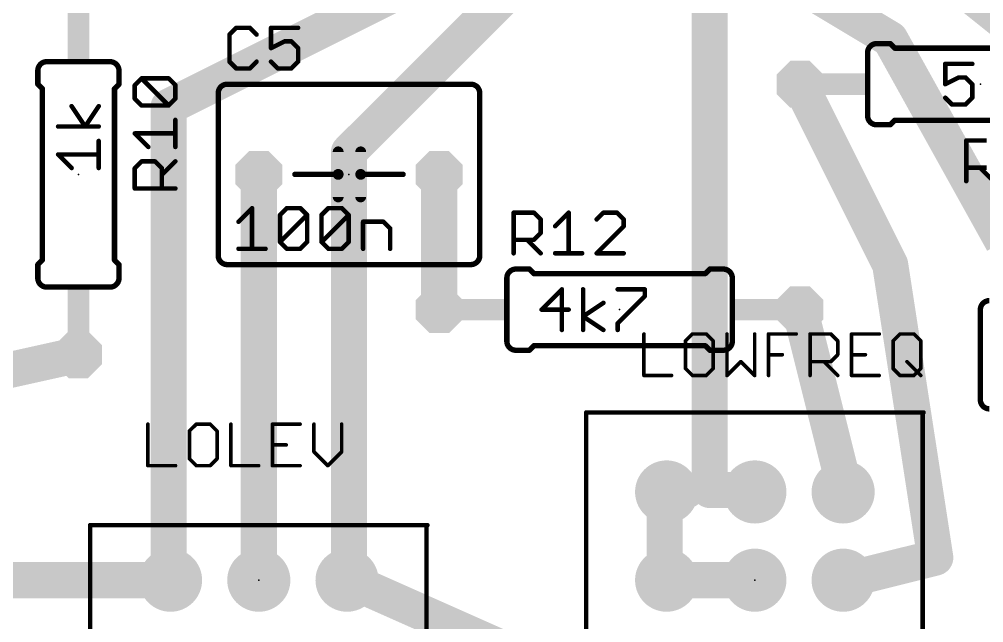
# Model space of a CAD drawing. Extents: x 0 to 4.04, y -0.39 to 3.15.
# Drawn here: x 0.684 to 1.754, y 0.153 to 0.822 of the extents above; entities that cross this region are included whole.
import ezdxf

# ---------------------------------------------------------------- set-up
doc = ezdxf.new("R2010")
doc.units = 0
for name, color, linetype in [('16', 175, 'CONTINUOUS'), ('17', 82, 'CONTINUOUS'), ('21', 253, 'CONTINUOUS'), ('23', 7, 'CONTINUOUS'), ('25', 253, 'CONTINUOUS'), ('27', 253, 'CONTINUOUS'), ('51', 253, 'CONTINUOUS')]:
    doc.layers.add(name, color=color, linetype=linetype)

# ---------------------------------------------------------------- blocks, each defined once
blk = doc.blocks.new('OCTAGONP')
at = {"const_width": 0.5}
blk.add_lwpolyline([(-0.25, -0.103553), (-0.25, 0.103553), (-0.103553, 0.25), (0.103553, 0.25), (0.25, 0.103553), (0.25, -0.103553), (0.103553, -0.25), (-0.103553, -0.25), (-0.25, -0.103553), (-0.25, 0.103553)], dxfattribs=at)
blk = doc.blocks.new('ROUNDP')
at = {"const_width": 0.5}
blk.add_lwpolyline([(0, -0.25, 1), (0, 0.25, 1), (0, -0.25)], format="xyb", dxfattribs=at)
blk = doc.blocks.new('RECT')
blk.add_solid([(-0.5, -0.5), (0.5, -0.5), (-0.5, 0.5), (0.5, 0.5)])

msp = doc.modelspace()

# ---------------------------------------------------------------- linework, layer by layer
at = {"layer": '16'}
for points, const_width in [([(1.45, 0.3), (1.45, 1)], 0.04), ([(1.8, 0.8), (1.675, 0.9)], 0.04), ([(0.85, 0.725), (1.15, 0.875)], 0.04), ([(1.65, 0.8), (1.525, 0.875)], 0.04), ([(1.05, 0.675), (1.225, 0.85)], 0.04), ([(1.775, 0.575), (1.65, 0.8)], 0.04), ([(1.65, 0.55), (1.55, 0.75)], 0.04), ([(0.85, 0.2), (0.85, 0.725)], 0.04), ([(1.05, 0.2), (1.05, 0.675)], 0.04), ([(0.95, 0.2), (0.95, 0.65)], 0.04), ([(1.15, 0.5), (1.15, 0.65)], 0.04), ([(1.7, 0.225), (1.65, 0.55)], 0.04), ([(1.6, 0.3), (1.55, 0.5)], 0.04), ([(0.3, 0.35), (0.75, 0.45)], 0.04), ([(1.4, 0.275), (1.40215, 0.29785)], 0.04), ([(1.425, 0.3), (1.40215, 0.29785)], 0.04), ([(1.425, 0.3), (1.45, 0.3)], 0.026), ([(1.45, 0.3), (1.5, 0.3)], 0.04), ([(1.5, 0.3), (1.5, 0.29785)], 0.04), ([(1.6, 0.3), (1.59785, 0.29785)], 0.026), ([(1.4, 0.275), (1.4, 0.2)], 0.04), ([(1.6, 0.2), (1.7, 0.225)], 0.04), ([(0.39785, 0.2), (0.85, 0.2)], 0.04), ([(0.85, 0.2), (0.85215, 0.2)], 0.04), ([(1.275, 0.1), (1.05, 0.2)], 0.04), ([(1.40215, 0.2), (1.5, 0.2)], 0.04), ([(1.05, 0.2), (1.04785, 0.2)], 0.026), ([(1.4, 0.2), (1.40215, 0.2)], 0.026), ([(1.6, 0.2), (1.59785, 0.2)], 0.026)]:
    msp.add_lwpolyline(points, dxfattribs=dict(at, const_width=const_width))
for points, const_width in [([(1.658742, 0.804856, 1), (1.641258, 0.795144)], 0.02), ([(1.644855, 0.791425, 1), (1.655145, 0.808575)], 0.02), ([(1.558944, 0.754472, 1), (1.541056, 0.745528)], 0.02), ([(0.86, 0.725, 1), (0.84, 0.725)], 0.02), ([(0.845528, 0.733944, 1), (0.854472, 0.716056)], 0.02), ([(1.06, 0.675, 1), (1.04, 0.675)], 0.02), ([(1.042929, 0.682071, 1), (1.057071, 0.667929)], 0.02), ([(0.96, 0.65, 1), (0.94, 0.65)], 0.02), ([(1.16, 0.65, 1), (1.14, 0.65)], 0.02), ([(1.659884, 0.551521, 1), (1.640116, 0.548479)], 0.02), ([(1.641056, 0.545528, 1), (1.658944, 0.554472)], 0.02), ([(1.559701, 0.502425, 1), (1.540299, 0.497575)], 0.02), ([(1.14, 0.5, 1), (1.16, 0.5)], 0.02), ([(0.752169, 0.440238, 1), (0.747831, 0.459762)], 0.02), ([(1.401213, 0.307806, 1), (1.403086, 0.287894)], 0.02), ([(1.412106, 0.296914, 1), (1.392194, 0.298787)], 0.02), ([(1.425, 0.3065, 1), (1.425, 0.2935)], 0.013), ([(1.425937, 0.290044, 1), (1.424063, 0.309956)], 0.02), ([(1.45, 0.31, 1), (1.45, 0.29)], 0.02), ([(1.45, 0.2935, 1), (1.45, 0.3065)], 0.013), ([(1.51, 0.3, 1), (1.49, 0.3)], 0.02), ([(1.5, 0.29, 1), (1.5, 0.31)], 0.02), ([(1.590299, 0.297575, 1), (1.609701, 0.302425)], 0.02), ([(1.604596, 0.295404, 1), (1.595404, 0.304596)], 0.013), ([(1.44, 0.3, 1), (1.46, 0.3)], 0.02), ([(1.49, 0.29785, 1), (1.51, 0.29785)], 0.02), ([(1.593254, 0.302447, 1), (1.602447, 0.293254)], 0.013), ([(1.41, 0.275, 1), (1.39, 0.275)], 0.02), ([(1.390044, 0.275937, 1), (1.409956, 0.274063)], 0.02), ([(1.690116, 0.223479, 1), (1.709884, 0.226521)], 0.02), ([(1.702425, 0.215299, 1), (1.697575, 0.234701)], 0.02), ([(0.85, 0.21, 1), (0.85, 0.19)], 0.02), ([(0.85, 0.19, 1), (0.85, 0.21)], 0.02), ([(0.85215, 0.19, 1), (0.85215, 0.21)], 0.02), ([(1.054061, 0.209138, 1), (1.045939, 0.190862)], 0.02), ([(1.40215, 0.21, 1), (1.40215, 0.19)], 0.02), ([(1.5, 0.19, 1), (1.5, 0.21)], 0.02), ([(1.597575, 0.209701, 1), (1.602425, 0.190299)], 0.02), ([(0.84, 0.2, 1), (0.86, 0.2)], 0.02), ([(0.94, 0.2, 1), (0.96, 0.2)], 0.02), ([(1.04, 0.2, 1), (1.06, 0.2)], 0.02), ([(1.04785, 0.2065, 1), (1.04785, 0.1935)], 0.013), ([(1.05, 0.1935, 1), (1.05, 0.2065)], 0.013), ([(1.39, 0.2, 1), (1.41, 0.2)], 0.02), ([(1.4, 0.2065, 1), (1.4, 0.1935)], 0.013), ([(1.40215, 0.1935, 1), (1.40215, 0.2065)], 0.013), ([(1.59785, 0.2065, 1), (1.59785, 0.1935)], 0.013), ([(1.6, 0.1935, 1), (1.6, 0.2065)], 0.013)]:
    msp.add_lwpolyline(points, format="xyb", dxfattribs=dict(at, const_width=const_width))
at = {"layer": '21'}
for points, const_width in [([(1.635, 0.795, 0.414214), (1.625, 0.785)], 0.006), ([(1.635, 0.7965, 1), (1.635, 0.7935)], 0.003), ([(1.635, 0.7935, 1), (1.635, 0.7965)], 0.003), ([(1.651061, 0.796061, 1), (1.648939, 0.793939)], 0.003), ([(1.65, 0.7935, 1), (1.65, 0.7965)], 0.003), ([(1.655, 0.7915, 1), (1.655, 0.7885)], 0.003), ([(1.653939, 0.788939, 1), (1.656061, 0.791061)], 0.003), ([(1.6265, 0.785, 1), (1.6235, 0.785)], 0.003), ([(1.6235, 0.785, 1), (1.6265, 0.785)], 0.003), ([(0.715, 0.775, 0.414214), (0.705, 0.765)], 0.006), ([(0.715, 0.7765, 1), (0.715, 0.7735)], 0.003), ([(0.715, 0.7735, 1), (0.715, 0.7765)], 0.003), ([(0.795, 0.765, 0.414214), (0.785, 0.775)], 0.006), ([(0.785, 0.7765, 1), (0.785, 0.7735)], 0.003), ([(0.785, 0.7735, 1), (0.785, 0.7765)], 0.003), ([(0.7065, 0.765, 1), (0.7035, 0.765)], 0.003), ([(0.7035, 0.765, 1), (0.7065, 0.765)], 0.003), ([(0.7965, 0.765, 1), (0.7935, 0.765)], 0.003), ([(0.7935, 0.765, 1), (0.7965, 0.765)], 0.003), ([(0.706061, 0.751061, 1), (0.703939, 0.748939)], 0.003), ([(0.7035, 0.75, 1), (0.7065, 0.75)], 0.003), ([(0.7935, 0.75, 1), (0.7965, 0.75)], 0.003), ([(0.796061, 0.748939, 1), (0.793939, 0.751061)], 0.003), ([(0.915, 0.75, 0.414214), (0.905, 0.74)], 0.006), ([(0.915, 0.7515, 1), (0.915, 0.7485)], 0.003), ([(0.915, 0.7485, 1), (0.915, 0.7515)], 0.003), ([(1.195, 0.74, 0.414214), (1.185, 0.75)], 0.006), ([(1.185, 0.7515, 1), (1.185, 0.7485)], 0.003), ([(1.185, 0.7485, 1), (1.185, 0.7515)], 0.003), ([(0.7115, 0.745, 1), (0.7085, 0.745)], 0.003), ([(0.708939, 0.743939, 1), (0.711061, 0.746061)], 0.003), ([(0.7915, 0.745, 1), (0.7885, 0.745)], 0.003), ([(0.788939, 0.746061, 1), (0.791061, 0.743939)], 0.003), ([(0.9065, 0.74, 1), (0.9035, 0.74)], 0.003), ([(0.9035, 0.74, 1), (0.9065, 0.74)], 0.003), ([(1.1965, 0.74, 1), (1.1935, 0.74)], 0.003), ([(1.1935, 0.74, 1), (1.1965, 0.74)], 0.003), ([(1.625, 0.715, 0.414214), (1.635, 0.705)], 0.006), ([(1.6265, 0.715, 1), (1.6235, 0.715)], 0.003), ([(1.6235, 0.715, 1), (1.6265, 0.715)], 0.003), ([(1.635, 0.7065, 1), (1.635, 0.7035)], 0.003), ([(1.635, 0.7035, 1), (1.635, 0.7065)], 0.003), ([(1.648939, 0.706061, 1), (1.651061, 0.703939)], 0.003), ([(1.65, 0.7035, 1), (1.65, 0.7065)], 0.003), ([(1.655, 0.7115, 1), (1.655, 0.7085)], 0.003), ([(1.656061, 0.708939, 1), (1.653939, 0.711061)], 0.003), ([(1.041, 0.675, 1), (1.035, 0.675)], 0.006), ([(1.066, 0.675, 1), (1.06, 0.675)], 0.006), ([(0.99, 0.6515, 1), (0.99, 0.6485)], 0.003), ([(1.041, 0.65, 1), (1.035, 0.65)], 0.006), ([(1.035, 0.65, 1), (1.041, 0.65)], 0.006), ([(1.038, 0.6485, 1), (1.038, 0.6515)], 0.003), ([(1.066, 0.65, 1), (1.06, 0.65)], 0.006), ([(1.06, 0.65, 1), (1.066, 0.65)], 0.006), ([(1.063, 0.6515, 1), (1.063, 0.6485)], 0.003), ([(1.11, 0.6485, 1), (1.11, 0.6515)], 0.003), ([(1.035, 0.625, 1), (1.041, 0.625)], 0.006), ([(1.06, 0.625, 1), (1.066, 0.625)], 0.006), ([(0.7085, 0.555, 1), (0.7115, 0.555)], 0.003), ([(0.711061, 0.553939, 1), (0.708939, 0.556061)], 0.003), ([(0.791061, 0.556061, 1), (0.788939, 0.553939)], 0.003), ([(0.7885, 0.555, 1), (0.7915, 0.555)], 0.003), ([(0.905, 0.56, 0.414214), (0.915, 0.55)], 0.006), ([(0.9065, 0.56, 1), (0.9035, 0.56)], 0.003), ([(0.9035, 0.56, 1), (0.9065, 0.56)], 0.003), ([(1.185, 0.55, 0.414214), (1.195, 0.56)], 0.006), ([(1.1965, 0.56, 1), (1.1935, 0.56)], 0.003), ([(1.1935, 0.56, 1), (1.1965, 0.56)], 0.003), ([(0.7065, 0.55, 1), (0.7035, 0.55)], 0.003), ([(0.703939, 0.551061, 1), (0.706061, 0.548939)], 0.003), ([(0.7965, 0.55, 1), (0.7935, 0.55)], 0.003), ([(0.793939, 0.548939, 1), (0.796061, 0.551061)], 0.003), ([(0.915, 0.5515, 1), (0.915, 0.5485)], 0.003), ([(0.915, 0.5485, 1), (0.915, 0.5515)], 0.003), ([(1.185, 0.5515, 1), (1.185, 0.5485)], 0.003), ([(1.185, 0.5485, 1), (1.185, 0.5515)], 0.003), ([(1.235, 0.545, 0.414214), (1.225, 0.535)], 0.006), ([(1.235, 0.5465, 1), (1.235, 0.5435)], 0.003), ([(1.235, 0.5435, 1), (1.235, 0.5465)], 0.003), ([(1.251061, 0.546061, 1), (1.248939, 0.543939)], 0.003), ([(1.25, 0.5435, 1), (1.25, 0.5465)], 0.003), ([(1.45, 0.5465, 1), (1.45, 0.5435)], 0.003), ([(1.451061, 0.543939, 1), (1.448939, 0.546061)], 0.003), ([(1.475, 0.535, 0.414214), (1.465, 0.545)], 0.006), ([(1.465, 0.5465, 1), (1.465, 0.5435)], 0.003), ([(1.465, 0.5435, 1), (1.465, 0.5465)], 0.003), ([(0.705, 0.535, 0.414214), (0.715, 0.525)], 0.006), ([(0.7065, 0.535, 1), (0.7035, 0.535)], 0.003), ([(0.7035, 0.535, 1), (0.7065, 0.535)], 0.003), ([(0.785, 0.525, 0.414214), (0.795, 0.535)], 0.006), ([(0.7965, 0.535, 1), (0.7935, 0.535)], 0.003), ([(0.7935, 0.535, 1), (0.7965, 0.535)], 0.003), ([(1.2265, 0.535, 1), (1.2235, 0.535)], 0.003), ([(1.2235, 0.535, 1), (1.2265, 0.535)], 0.003), ([(1.255, 0.5415, 1), (1.255, 0.5385)], 0.003), ([(1.253939, 0.538939, 1), (1.256061, 0.541061)], 0.003), ([(1.443939, 0.541061, 1), (1.446061, 0.538939)], 0.003), ([(1.445, 0.5385, 1), (1.445, 0.5415)], 0.003), ([(1.4765, 0.535, 1), (1.4735, 0.535)], 0.003), ([(1.4735, 0.535, 1), (1.4765, 0.535)], 0.003), ([(0.715, 0.5265, 1), (0.715, 0.5235)], 0.003), ([(0.715, 0.5235, 1), (0.715, 0.5265)], 0.003), ([(0.785, 0.5265, 1), (0.785, 0.5235)], 0.003), ([(0.785, 0.5235, 1), (0.785, 0.5265)], 0.003), ([(1.76, 0.51, 0.414214), (1.75, 0.5)], 0.006), ([(1.7515, 0.5, 1), (1.7485, 0.5)], 0.003), ([(1.7485, 0.5, 1), (1.7515, 0.5)], 0.003), ([(1.225, 0.465, 0.414214), (1.235, 0.455)], 0.006), ([(1.2265, 0.465, 1), (1.2235, 0.465)], 0.003), ([(1.2235, 0.465, 1), (1.2265, 0.465)], 0.003), ([(1.255, 0.4615, 1), (1.255, 0.4585)], 0.003), ([(1.256061, 0.458939, 1), (1.253939, 0.461061)], 0.003), ([(1.446061, 0.461061, 1), (1.443939, 0.458939)], 0.003), ([(1.445, 0.4585, 1), (1.445, 0.4615)], 0.003), ([(1.465, 0.455, 0.414214), (1.475, 0.465)], 0.006), ([(1.4765, 0.465, 1), (1.4735, 0.465)], 0.003), ([(1.4735, 0.465, 1), (1.4765, 0.465)], 0.003), ([(1.235, 0.4565, 1), (1.235, 0.4535)], 0.003), ([(1.235, 0.4535, 1), (1.235, 0.4565)], 0.003), ([(1.248939, 0.456061, 1), (1.251061, 0.453939)], 0.003), ([(1.25, 0.4535, 1), (1.25, 0.4565)], 0.003), ([(1.45, 0.4565, 1), (1.45, 0.4535)], 0.003), ([(1.448939, 0.453939, 1), (1.451061, 0.456061)], 0.003), ([(1.465, 0.4565, 1), (1.465, 0.4535)], 0.003), ([(1.465, 0.4535, 1), (1.465, 0.4565)], 0.003), ([(1.75, 0.4, 0.414214), (1.76, 0.39)], 0.006), ([(1.7515, 0.4, 1), (1.7485, 0.4)], 0.003), ([(1.7485, 0.4, 1), (1.7515, 0.4)], 0.003), ([(1.313, 0.38725, 1), (1.313, 0.38475)], 0.0025), ([(1.31425, 0.385, 1), (1.31175, 0.385)], 0.0025), ([(1.68725, 0.385, 1), (1.68475, 0.385)], 0.0025), ([(1.687, 0.38475, 1), (1.687, 0.38725)], 0.0025), ([(0.763, 0.26225, 1), (0.763, 0.25975)], 0.0025), ([(0.76425, 0.261, 1), (0.76175, 0.261)], 0.0025), ([(1.13725, 0.26, 1), (1.13475, 0.26)], 0.0025), ([(1.137, 0.25975, 1), (1.137, 0.26225)], 0.0025)]:
    msp.add_lwpolyline(points, format="xyb", dxfattribs=dict(at, const_width=const_width))
for points, const_width in [([(1.635, 0.795), (1.65, 0.795)], 0.006), ([(1.655, 0.79), (1.65, 0.795)], 0.006), ([(1.655, 0.79), (1.845, 0.79)], 0.006), ([(1.625, 0.785), (1.625, 0.715)], 0.006), ([(0.715, 0.775), (0.785, 0.775)], 0.006), ([(0.705, 0.765), (0.705, 0.75)], 0.006), ([(0.795, 0.765), (0.795, 0.75)], 0.006), ([(0.71, 0.745), (0.705, 0.75)], 0.006), ([(0.79, 0.745), (0.795, 0.75)], 0.006), ([(1.185, 0.75), (0.915, 0.75)], 0.006), ([(0.71, 0.555), (0.71, 0.745)], 0.006), ([(0.79, 0.555), (0.79, 0.745)], 0.006), ([(0.905, 0.74), (0.905, 0.56)], 0.006), ([(1.195, 0.56), (1.195, 0.74)], 0.006), ([(1.635, 0.705), (1.65, 0.705)], 0.006), ([(1.655, 0.71), (1.65, 0.705)], 0.006), ([(1.655, 0.71), (1.845, 0.71)], 0.006), ([(1.038, 0.675), (1.038, 0.65)], 0.012), ([(1.063, 0.675), (1.063, 0.65)], 0.012), ([(1.038, 0.65), (0.99, 0.65)], 0.006), ([(1.038, 0.65), (1.038, 0.625)], 0.012), ([(1.063, 0.65), (1.063, 0.625)], 0.012), ([(1.063, 0.65), (1.11, 0.65)], 0.006), ([(0.71, 0.555), (0.705, 0.55)], 0.006), ([(0.79, 0.555), (0.795, 0.55)], 0.006), ([(0.705, 0.535), (0.705, 0.55)], 0.006), ([(0.795, 0.535), (0.795, 0.55)], 0.006), ([(0.915, 0.55), (1.185, 0.55)], 0.006), ([(1.235, 0.545), (1.25, 0.545)], 0.006), ([(1.255, 0.54), (1.25, 0.545)], 0.006), ([(1.445, 0.54), (1.45, 0.545)], 0.006), ([(1.465, 0.545), (1.45, 0.545)], 0.006), ([(1.225, 0.465), (1.225, 0.535)], 0.006), ([(1.445, 0.54), (1.255, 0.54)], 0.006), ([(1.475, 0.465), (1.475, 0.535)], 0.006), ([(0.715, 0.525), (0.785, 0.525)], 0.006), ([(1.75, 0.5), (1.75, 0.4)], 0.006), ([(1.255, 0.46), (1.25, 0.455)], 0.006), ([(1.445, 0.46), (1.255, 0.46)], 0.006), ([(1.445, 0.46), (1.45, 0.455)], 0.006), ([(1.235, 0.455), (1.25, 0.455)], 0.006), ([(1.465, 0.455), (1.45, 0.455)], 0.006), ([(1.313, 0.386), (1.687, 0.386)], 0.005), ([(1.313, 0.385), (1.313, 0.003)], 0.005), ([(1.686, 0.005), (1.686, 0.385)], 0.005), ([(0.763, 0.261), (1.137, 0.261)], 0.005), ([(0.763, 0.261), (0.763, 0.003)], 0.005), ([(1.136, 0.005), (1.136, 0.26)], 0.005)]:
    msp.add_lwpolyline(points, dxfattribs=dict(at, const_width=const_width))
at = {"layer": '23'}
for p in [(1.75, 0.75), (0.75, 0.65), (1.05, 0.65), (1.35, 0.5), (0.95, 0.2), (1.5, 0.2)]:
    msp.add_point(p, dxfattribs=at)
at = {"layer": '25'}
for points, const_width in [([(0.925006, 0.812538), (0.9175, 0.805032)], 0.005), ([(0.940019, 0.812538), (0.925006, 0.812538)], 0.005), ([(0.947526, 0.805032), (0.940019, 0.812538)], 0.005), ([(0.993565, 0.812538), (0.963539, 0.812538)], 0.005), ([(0.963539, 0.812538), (0.963539, 0.790019)], 0.005), ([(0.9175, 0.805032), (0.9175, 0.775006)], 0.005), ([(0.963539, 0.790019), (0.978552, 0.797526)], 0.005), ([(0.978552, 0.797526), (0.986058, 0.797526)], 0.005), ([(0.986058, 0.797526), (0.993565, 0.790019)], 0.005), ([(0.993565, 0.790019), (0.993565, 0.775006)], 0.005), ([(0.9175, 0.775006), (0.925006, 0.7675)], 0.005), ([(0.925006, 0.7675), (0.940019, 0.7675)], 0.005), ([(0.940019, 0.7675), (0.947526, 0.775006)], 0.005), ([(0.971046, 0.7675), (0.963539, 0.775006)], 0.005), ([(0.986058, 0.7675), (0.971046, 0.7675)], 0.005), ([(0.993565, 0.775006), (0.986058, 0.7675)], 0.005), ([(0.812462, 0.74898), (0.819968, 0.756486)], 0.005), ([(0.812462, 0.733967), (0.812462, 0.74898)], 0.005), ([(0.819968, 0.756486), (0.849994, 0.756486)], 0.005), ([(0.849994, 0.726461), (0.819968, 0.756486)], 0.005), ([(0.849994, 0.756486), (0.8575, 0.74898)], 0.005), ([(0.8575, 0.74898), (0.8575, 0.733967)], 0.005), ([(0.819968, 0.726461), (0.812462, 0.733967)], 0.005), ([(0.849994, 0.726461), (0.819968, 0.726461)], 0.005), ([(0.8575, 0.733967), (0.849994, 0.726461)], 0.005), ([(0.8575, 0.680421), (0.8575, 0.710447)], 0.005), ([(0.827474, 0.680421), (0.812462, 0.695434)], 0.005), ([(0.812462, 0.695434), (0.8575, 0.695434)], 0.005), ([(1.734382, 0.6425), (1.734382, 0.687538)], 0.005), ([(1.734382, 0.687538), (1.756901, 0.687538)], 0.005), ([(0.812462, 0.656901), (0.819968, 0.664408)], 0.005), ([(0.819968, 0.664408), (0.834981, 0.664408)], 0.005), ([(0.834981, 0.664408), (0.842487, 0.656901)], 0.005), ([(0.842487, 0.649395), (0.8575, 0.664408)], 0.005), ([(0.812462, 0.634382), (0.812462, 0.656901)], 0.005), ([(0.842487, 0.656901), (0.842487, 0.634382)], 0.005), ([(1.756901, 0.657513), (1.734382, 0.657513)], 0.005), ([(1.749395, 0.657513), (1.764408, 0.6425)], 0.005), ([(0.8575, 0.634382), (0.812462, 0.634382)], 0.005), ([(1.2325, 0.5625), (1.2325, 0.607538)], 0.005), ([(1.2325, 0.607538), (1.255019, 0.607538)], 0.005), ([(1.255019, 0.607538), (1.262526, 0.600032)], 0.005), ([(1.278539, 0.592526), (1.293552, 0.607538)], 0.005), ([(1.293552, 0.607538), (1.293552, 0.5625)], 0.005), ([(1.332085, 0.607538), (1.324578, 0.600032)], 0.005), ([(1.347098, 0.607538), (1.332085, 0.607538)], 0.005), ([(1.354604, 0.600032), (1.347098, 0.607538)], 0.005), ([(1.262526, 0.600032), (1.262526, 0.585019)], 0.005), ([(1.354604, 0.592526), (1.354604, 0.600032)], 0.005), ([(1.324578, 0.5625), (1.354604, 0.592526)], 0.005), ([(1.255019, 0.577513), (1.2325, 0.577513)], 0.005), ([(1.247513, 0.577513), (1.262526, 0.5625)], 0.005), ([(1.262526, 0.585019), (1.255019, 0.577513)], 0.005), ([(1.278539, 0.5625), (1.308565, 0.5625)], 0.005), ([(1.354604, 0.5625), (1.324578, 0.5625)], 0.005), ([(1.377, 0.473039), (1.377, 0.427)], 0.004), ([(1.430712, 0.473039), (1.423039, 0.465366)], 0.004), ([(1.446059, 0.473039), (1.430712, 0.473039)], 0.004), ([(1.453732, 0.465366), (1.446059, 0.473039)], 0.004), ([(1.469078, 0.473039), (1.469078, 0.427)], 0.004), ([(1.499771, 0.427), (1.499771, 0.473039)], 0.004), ([(1.515118, 0.427), (1.515118, 0.473039)], 0.004), ([(1.515118, 0.473039), (1.545811, 0.473039)], 0.004), ([(1.561157, 0.427), (1.561157, 0.473039)], 0.004), ([(1.561157, 0.473039), (1.584177, 0.473039)], 0.004), ([(1.584177, 0.473039), (1.59185, 0.465366)], 0.004), ([(1.637889, 0.473039), (1.607196, 0.473039)], 0.004), ([(1.607196, 0.473039), (1.607196, 0.427)], 0.004), ([(1.653235, 0.465366), (1.660909, 0.473039)], 0.004), ([(1.660909, 0.473039), (1.676255, 0.473039)], 0.004), ([(1.676255, 0.473039), (1.683928, 0.465366)], 0.004), ([(1.423039, 0.465366), (1.423039, 0.434673)], 0.004), ([(1.453732, 0.434673), (1.453732, 0.465366)], 0.004), ([(1.59185, 0.465366), (1.59185, 0.45002)], 0.004), ([(1.653235, 0.434673), (1.653235, 0.465366)], 0.004), ([(1.683928, 0.465366), (1.683928, 0.434673)], 0.004), ([(1.515118, 0.45002), (1.530464, 0.45002)], 0.004), ([(1.59185, 0.45002), (1.584177, 0.442346)], 0.004), ([(1.607196, 0.45002), (1.622543, 0.45002)], 0.004), ([(1.469078, 0.427), (1.484425, 0.442346)], 0.004), ([(1.484425, 0.442346), (1.499771, 0.427)], 0.004), ([(1.584177, 0.442346), (1.561157, 0.442346)], 0.004), ([(1.576503, 0.442346), (1.59185, 0.427)], 0.004), ([(1.668582, 0.442346), (1.683928, 0.427)], 0.004), ([(1.377, 0.427), (1.407693, 0.427)], 0.004), ([(1.423039, 0.434673), (1.430712, 0.427)], 0.004), ([(1.430712, 0.427), (1.446059, 0.427)], 0.004), ([(1.446059, 0.427), (1.453732, 0.434673)], 0.004), ([(1.607196, 0.427), (1.637889, 0.427)], 0.004), ([(1.660909, 0.427), (1.653235, 0.434673)], 0.004), ([(1.676255, 0.427), (1.660909, 0.427)], 0.004), ([(1.683928, 0.434673), (1.676255, 0.427)], 0.004), ([(0.827, 0.373039), (0.827, 0.327)], 0.004), ([(0.880712, 0.373039), (0.873039, 0.365366)], 0.004), ([(0.896059, 0.373039), (0.880712, 0.373039)], 0.004), ([(0.903732, 0.365366), (0.896059, 0.373039)], 0.004), ([(0.919078, 0.373039), (0.919078, 0.327)], 0.004), ([(0.995811, 0.373039), (0.965118, 0.373039)], 0.004), ([(0.965118, 0.373039), (0.965118, 0.327)], 0.004), ([(1.011157, 0.373039), (1.011157, 0.342346)], 0.004), ([(1.04185, 0.342346), (1.04185, 0.373039)], 0.004), ([(0.873039, 0.365366), (0.873039, 0.334673)], 0.004), ([(0.903732, 0.334673), (0.903732, 0.365366)], 0.004), ([(0.965118, 0.35002), (0.980464, 0.35002)], 0.004), ([(1.011157, 0.342346), (1.026503, 0.327)], 0.004), ([(1.026503, 0.327), (1.04185, 0.342346)], 0.004), ([(0.873039, 0.334673), (0.880712, 0.327)], 0.004), ([(0.896059, 0.327), (0.903732, 0.334673)], 0.004), ([(0.827, 0.327), (0.857693, 0.327)], 0.004), ([(0.880712, 0.327), (0.896059, 0.327)], 0.004), ([(0.919078, 0.327), (0.949771, 0.327)], 0.004), ([(0.965118, 0.327), (0.995811, 0.327)], 0.004)]:
    msp.add_lwpolyline(points, dxfattribs=dict(at, const_width=const_width))
for points, const_width in [([(0.925006, 0.813788, 1), (0.925006, 0.811288)], 0.0025), ([(0.92589, 0.811655, 1), (0.924123, 0.813422)], 0.0025), ([(0.940903, 0.813422, 1), (0.939135, 0.811655)], 0.0025), ([(0.940019, 0.811288, 1), (0.940019, 0.813788)], 0.0025), ([(0.963539, 0.813788, 1), (0.963539, 0.811288)], 0.0025), ([(0.964789, 0.812538, 1), (0.962289, 0.812538)], 0.0025), ([(0.993565, 0.811288, 1), (0.993565, 0.813788)], 0.0025), ([(0.91875, 0.805032, 1), (0.91625, 0.805032)], 0.0025), ([(0.916616, 0.805916, 1), (0.918384, 0.804148)], 0.0025), ([(0.946642, 0.804148, 1), (0.948409, 0.805916)], 0.0025), ([(0.96298, 0.791137, 1), (0.964098, 0.788901)], 0.0025), ([(0.962289, 0.790019, 1), (0.964789, 0.790019)], 0.0025), ([(0.978552, 0.798776, 1), (0.978552, 0.796276)], 0.0025), ([(0.979111, 0.796408, 1), (0.977993, 0.798644)], 0.0025), ([(0.986942, 0.798409, 1), (0.985175, 0.796642)], 0.0025), ([(0.986058, 0.796276, 1), (0.986058, 0.798776)], 0.0025), ([(0.994815, 0.790019, 1), (0.992315, 0.790019)], 0.0025), ([(0.992681, 0.789135, 1), (0.994449, 0.790903)], 0.0025), ([(0.918384, 0.77589, 1), (0.916616, 0.774123)], 0.0025), ([(0.91625, 0.775006, 1), (0.91875, 0.775006)], 0.0025), ([(0.925006, 0.76875, 1), (0.925006, 0.76625)], 0.0025), ([(0.940019, 0.76625, 1), (0.940019, 0.76875)], 0.0025), ([(0.948409, 0.774123, 1), (0.946642, 0.77589)], 0.0025), ([(0.964423, 0.77589, 1), (0.962655, 0.774123)], 0.0025), ([(0.971046, 0.76875, 1), (0.971046, 0.76625)], 0.0025), ([(0.986058, 0.76625, 1), (0.986058, 0.76875)], 0.0025), ([(0.992315, 0.775006, 1), (0.994815, 0.775006)], 0.0025), ([(0.994449, 0.774123, 1), (0.992681, 0.77589)], 0.0025), ([(0.924123, 0.766616, 1), (0.92589, 0.768384)], 0.0025), ([(0.939135, 0.768384, 1), (0.940903, 0.766616)], 0.0025), ([(0.970162, 0.766616, 1), (0.97193, 0.768384)], 0.0025), ([(0.985175, 0.768384, 1), (0.986942, 0.766616)], 0.0025), ([(0.813712, 0.74898, 1), (0.811212, 0.74898)], 0.0025), ([(0.811578, 0.749864, 1), (0.813345, 0.748096)], 0.0025), ([(0.819968, 0.757736, 1), (0.819968, 0.755236)], 0.0025), ([(0.820852, 0.75737, 1), (0.819084, 0.755602)], 0.0025), ([(0.820852, 0.755602, 1), (0.819084, 0.75737)], 0.0025), ([(0.850877, 0.75737, 1), (0.84911, 0.755602)], 0.0025), ([(0.849994, 0.755236, 1), (0.849994, 0.757736)], 0.0025), ([(0.85875, 0.74898, 1), (0.85625, 0.74898)], 0.0025), ([(0.856616, 0.748096, 1), (0.858384, 0.749864)], 0.0025), ([(0.813345, 0.734851, 1), (0.811578, 0.733083)], 0.0025), ([(0.811212, 0.733967, 1), (0.813712, 0.733967)], 0.0025), ([(0.819968, 0.727711, 1), (0.819968, 0.725211)], 0.0025), ([(0.819084, 0.725577, 1), (0.820852, 0.727344)], 0.0025), ([(0.84911, 0.727344, 1), (0.850877, 0.725577)], 0.0025), ([(0.84911, 0.725577, 1), (0.850877, 0.727344)], 0.0025), ([(0.849994, 0.725211, 1), (0.849994, 0.727711)], 0.0025), ([(0.85625, 0.733967, 1), (0.85875, 0.733967)], 0.0025), ([(0.858384, 0.733083, 1), (0.856616, 0.734851)], 0.0025), ([(0.85875, 0.710447, 1), (0.85625, 0.710447)], 0.0025), ([(0.813345, 0.696318, 1), (0.811578, 0.69455)], 0.0025), ([(0.812462, 0.696684, 1), (0.812462, 0.694184)], 0.0025), ([(0.8575, 0.694184, 1), (0.8575, 0.696684)], 0.0025), ([(1.735632, 0.687538, 1), (1.733132, 0.687538)], 0.0025), ([(1.734382, 0.688788, 1), (1.734382, 0.686288)], 0.0025), ([(0.826591, 0.679537, 1), (0.828358, 0.681305)], 0.0025), ([(0.85625, 0.680421, 1), (0.85875, 0.680421)], 0.0025), ([(0.819968, 0.665658, 1), (0.819968, 0.663158)], 0.0025), ([(0.820852, 0.663524, 1), (0.819084, 0.665291)], 0.0025), ([(0.835865, 0.665291, 1), (0.834097, 0.663524)], 0.0025), ([(0.834981, 0.663158, 1), (0.834981, 0.665658)], 0.0025), ([(0.858384, 0.663524, 1), (0.856616, 0.665291)], 0.0025), ([(0.813712, 0.656901, 1), (0.811212, 0.656901)], 0.0025), ([(0.811578, 0.657785, 1), (0.813345, 0.656017)], 0.0025), ([(0.843737, 0.656901, 1), (0.841237, 0.656901)], 0.0025), ([(0.841603, 0.656017, 1), (0.843371, 0.657785)], 0.0025), ([(1.734382, 0.658763, 1), (1.734382, 0.656263)], 0.0025), ([(1.750279, 0.658397, 1), (1.748511, 0.656629)], 0.0025), ([(0.841603, 0.650279, 1), (0.843371, 0.648511)], 0.0025), ([(1.733132, 0.6425, 1), (1.735632, 0.6425)], 0.0025), ([(0.812462, 0.635632, 1), (0.812462, 0.633132)], 0.0025), ([(0.811212, 0.634382, 1), (0.813712, 0.634382)], 0.0025), ([(0.841237, 0.634382, 1), (0.843737, 0.634382)], 0.0025), ([(0.8575, 0.633132, 1), (0.8575, 0.635632)], 0.0025), ([(1.23375, 0.607538, 1), (1.23125, 0.607538)], 0.0025), ([(1.2325, 0.608788, 1), (1.2325, 0.606288)], 0.0025), ([(1.255903, 0.608422, 1), (1.254135, 0.606655)], 0.0025), ([(1.255019, 0.606288, 1), (1.255019, 0.608788)], 0.0025), ([(1.294802, 0.607538, 1), (1.292302, 0.607538)], 0.0025), ([(1.294436, 0.606655, 1), (1.292668, 0.608422)], 0.0025), ([(1.332085, 0.608788, 1), (1.332085, 0.606288)], 0.0025), ([(1.332969, 0.606655, 1), (1.331201, 0.608422)], 0.0025), ([(1.347982, 0.608422, 1), (1.346214, 0.606655)], 0.0025), ([(1.347098, 0.606288, 1), (1.347098, 0.608788)], 0.0025), ([(1.263776, 0.600032, 1), (1.261276, 0.600032)], 0.0025), ([(1.261642, 0.599148, 1), (1.263409, 0.600916)], 0.0025), ([(1.323695, 0.600916, 1), (1.325462, 0.599148)], 0.0025), ([(1.355854, 0.600032, 1), (1.353354, 0.600032)], 0.0025), ([(1.35372, 0.599148, 1), (1.355488, 0.600916)], 0.0025), ([(1.277655, 0.593409, 1), (1.279423, 0.591642)], 0.0025), ([(1.353354, 0.592526, 1), (1.355854, 0.592526)], 0.0025), ([(1.355488, 0.591642, 1), (1.35372, 0.593409)], 0.0025), ([(1.2325, 0.578763, 1), (1.2325, 0.576263)], 0.0025), ([(1.248397, 0.578397, 1), (1.246629, 0.576629)], 0.0025), ([(1.254135, 0.578397, 1), (1.255903, 0.576629)], 0.0025), ([(1.255019, 0.576263, 1), (1.255019, 0.578763)], 0.0025), ([(1.261276, 0.585019, 1), (1.263776, 0.585019)], 0.0025), ([(1.263409, 0.584135, 1), (1.261642, 0.585903)], 0.0025), ([(1.23125, 0.5625, 1), (1.23375, 0.5625)], 0.0025), ([(1.261642, 0.561616, 1), (1.263409, 0.563384)], 0.0025), ([(1.278539, 0.56375, 1), (1.278539, 0.56125)], 0.0025), ([(1.292302, 0.5625, 1), (1.294802, 0.5625)], 0.0025), ([(1.308565, 0.56125, 1), (1.308565, 0.56375)], 0.0025), ([(1.324578, 0.56375, 1), (1.324578, 0.56125)], 0.0025), ([(1.323695, 0.563384, 1), (1.325462, 0.561616)], 0.0025), ([(1.354604, 0.56125, 1), (1.354604, 0.56375)], 0.0025), ([(1.378, 0.473039, 1), (1.376, 0.473039)], 0.002), ([(1.430712, 0.474039, 1), (1.430712, 0.472039)], 0.002), ([(1.431419, 0.472332, 1), (1.430005, 0.473746)], 0.002), ([(1.446766, 0.473746, 1), (1.445352, 0.472332)], 0.002), ([(1.446059, 0.472039, 1), (1.446059, 0.474039)], 0.002), ([(1.470078, 0.473039, 1), (1.468078, 0.473039)], 0.002), ([(1.500771, 0.473039, 1), (1.498771, 0.473039)], 0.002), ([(1.516118, 0.473039, 1), (1.514118, 0.473039)], 0.002), ([(1.515118, 0.474039, 1), (1.515118, 0.472039)], 0.002), ([(1.545811, 0.472039, 1), (1.545811, 0.474039)], 0.002), ([(1.562157, 0.473039, 1), (1.560157, 0.473039)], 0.002), ([(1.561157, 0.474039, 1), (1.561157, 0.472039)], 0.002), ([(1.584884, 0.473746, 1), (1.583469, 0.472332)], 0.002), ([(1.584177, 0.472039, 1), (1.584177, 0.474039)], 0.002), ([(1.607196, 0.474039, 1), (1.607196, 0.472039)], 0.002), ([(1.608196, 0.473039, 1), (1.606196, 0.473039)], 0.002), ([(1.637889, 0.472039, 1), (1.637889, 0.474039)], 0.002), ([(1.660909, 0.474039, 1), (1.660909, 0.472039)], 0.002), ([(1.661616, 0.472332, 1), (1.660201, 0.473746)], 0.002), ([(1.676962, 0.473746, 1), (1.675548, 0.472332)], 0.002), ([(1.676255, 0.472039, 1), (1.676255, 0.474039)], 0.002), ([(1.424039, 0.465366, 1), (1.422039, 0.465366)], 0.002), ([(1.422332, 0.466073, 1), (1.423746, 0.464659)], 0.002), ([(1.454732, 0.465366, 1), (1.452732, 0.465366)], 0.002), ([(1.453025, 0.464659, 1), (1.454439, 0.466073)], 0.002), ([(1.59285, 0.465366, 1), (1.59085, 0.465366)], 0.002), ([(1.591143, 0.464659, 1), (1.592557, 0.466073)], 0.002), ([(1.654235, 0.465366, 1), (1.652235, 0.465366)], 0.002), ([(1.652528, 0.466073, 1), (1.653943, 0.464659)], 0.002), ([(1.684928, 0.465366, 1), (1.682928, 0.465366)], 0.002), ([(1.683221, 0.464659, 1), (1.684635, 0.466073)], 0.002), ([(1.515118, 0.45102, 1), (1.515118, 0.44902)], 0.002), ([(1.530464, 0.44902, 1), (1.530464, 0.45102)], 0.002), ([(1.59085, 0.45002, 1), (1.59285, 0.45002)], 0.002), ([(1.592557, 0.449312, 1), (1.591143, 0.450727)], 0.002), ([(1.607196, 0.45102, 1), (1.607196, 0.44902)], 0.002), ([(1.622543, 0.44902, 1), (1.622543, 0.45102)], 0.002), ([(1.485132, 0.443053, 1), (1.483718, 0.441639)], 0.002), ([(1.485132, 0.441639, 1), (1.483718, 0.443053)], 0.002), ([(1.561157, 0.443346, 1), (1.561157, 0.441346)], 0.002), ([(1.57721, 0.443053, 1), (1.575796, 0.441639)], 0.002), ([(1.583469, 0.443053, 1), (1.584884, 0.441639)], 0.002), ([(1.584177, 0.441346, 1), (1.584177, 0.443346)], 0.002), ([(1.669289, 0.443053, 1), (1.667875, 0.441639)], 0.002), ([(1.377, 0.428, 1), (1.377, 0.426)], 0.002), ([(1.376, 0.427, 1), (1.378, 0.427)], 0.002), ([(1.407693, 0.426, 1), (1.407693, 0.428)], 0.002), ([(1.423746, 0.43538, 1), (1.422332, 0.433966)], 0.002), ([(1.422039, 0.434673, 1), (1.424039, 0.434673)], 0.002), ([(1.430712, 0.428, 1), (1.430712, 0.426)], 0.002), ([(1.430005, 0.426293, 1), (1.431419, 0.427707)], 0.002), ([(1.445352, 0.427707, 1), (1.446766, 0.426293)], 0.002), ([(1.446059, 0.426, 1), (1.446059, 0.428)], 0.002), ([(1.452732, 0.434673, 1), (1.454732, 0.434673)], 0.002), ([(1.454439, 0.433966, 1), (1.453025, 0.43538)], 0.002), ([(1.468371, 0.427707, 1), (1.469786, 0.426293)], 0.002), ([(1.468078, 0.427, 1), (1.470078, 0.427)], 0.002), ([(1.498771, 0.427, 1), (1.500771, 0.427)], 0.002), ([(1.499064, 0.426293, 1), (1.500478, 0.427707)], 0.002), ([(1.514118, 0.427, 1), (1.516118, 0.427)], 0.002), ([(1.560157, 0.427, 1), (1.562157, 0.427)], 0.002), ([(1.591143, 0.426293, 1), (1.592557, 0.427707)], 0.002), ([(1.607196, 0.428, 1), (1.607196, 0.426)], 0.002), ([(1.606196, 0.427, 1), (1.608196, 0.427)], 0.002), ([(1.637889, 0.426, 1), (1.637889, 0.428)], 0.002), ([(1.653943, 0.43538, 1), (1.652528, 0.433966)], 0.002), ([(1.652235, 0.434673, 1), (1.654235, 0.434673)], 0.002), ([(1.660909, 0.428, 1), (1.660909, 0.426)], 0.002), ([(1.660201, 0.426293, 1), (1.661616, 0.427707)], 0.002), ([(1.675548, 0.427707, 1), (1.676962, 0.426293)], 0.002), ([(1.676255, 0.426, 1), (1.676255, 0.428)], 0.002), ([(1.682928, 0.434673, 1), (1.684928, 0.434673)], 0.002), ([(1.684635, 0.433966, 1), (1.683221, 0.43538)], 0.002), ([(1.683221, 0.426293, 1), (1.684635, 0.427707)], 0.002), ([(0.828, 0.373039, 1), (0.826, 0.373039)], 0.002), ([(0.880712, 0.374039, 1), (0.880712, 0.372039)], 0.002), ([(0.881419, 0.372332, 1), (0.880005, 0.373746)], 0.002), ([(0.896766, 0.373746, 1), (0.895352, 0.372332)], 0.002), ([(0.896059, 0.372039, 1), (0.896059, 0.374039)], 0.002), ([(0.920078, 0.373039, 1), (0.918078, 0.373039)], 0.002), ([(0.965118, 0.374039, 1), (0.965118, 0.372039)], 0.002), ([(0.966118, 0.373039, 1), (0.964118, 0.373039)], 0.002), ([(0.995811, 0.372039, 1), (0.995811, 0.374039)], 0.002), ([(1.012157, 0.373039, 1), (1.010157, 0.373039)], 0.002), ([(1.04285, 0.373039, 1), (1.04085, 0.373039)], 0.002), ([(0.874039, 0.365366, 1), (0.872039, 0.365366)], 0.002), ([(0.872332, 0.366073, 1), (0.873746, 0.364659)], 0.002), ([(0.904732, 0.365366, 1), (0.902732, 0.365366)], 0.002), ([(0.903025, 0.364659, 1), (0.904439, 0.366073)], 0.002), ([(0.965118, 0.35102, 1), (0.965118, 0.34902)], 0.002), ([(0.980464, 0.34902, 1), (0.980464, 0.35102)], 0.002), ([(1.011864, 0.343053, 1), (1.01045, 0.341639)], 0.002), ([(1.010157, 0.342346, 1), (1.012157, 0.342346)], 0.002), ([(1.04085, 0.342346, 1), (1.04285, 0.342346)], 0.002), ([(1.042557, 0.341639, 1), (1.041143, 0.343053)], 0.002), ([(0.873746, 0.33538, 1), (0.872332, 0.333966)], 0.002), ([(0.872039, 0.334673, 1), (0.874039, 0.334673)], 0.002), ([(0.902732, 0.334673, 1), (0.904732, 0.334673)], 0.002), ([(0.904439, 0.333966, 1), (0.903025, 0.33538)], 0.002), ([(0.827, 0.328, 1), (0.827, 0.326)], 0.002), ([(0.826, 0.327, 1), (0.828, 0.327)], 0.002), ([(0.857693, 0.326, 1), (0.857693, 0.328)], 0.002), ([(0.880712, 0.328, 1), (0.880712, 0.326)], 0.002), ([(0.880005, 0.326293, 1), (0.881419, 0.327707)], 0.002), ([(0.895352, 0.327707, 1), (0.896766, 0.326293)], 0.002), ([(0.896059, 0.326, 1), (0.896059, 0.328)], 0.002), ([(0.919078, 0.328, 1), (0.919078, 0.326)], 0.002), ([(0.918078, 0.327, 1), (0.920078, 0.327)], 0.002), ([(0.949771, 0.326, 1), (0.949771, 0.328)], 0.002), ([(0.965118, 0.328, 1), (0.965118, 0.326)], 0.002), ([(0.964118, 0.327, 1), (0.966118, 0.327)], 0.002), ([(0.995811, 0.326, 1), (0.995811, 0.328)], 0.002), ([(1.025796, 0.327707, 1), (1.02721, 0.326293)], 0.002), ([(1.025796, 0.326293, 1), (1.02721, 0.327707)], 0.002)]:
    msp.add_lwpolyline(points, format="xyb", dxfattribs=dict(at, const_width=const_width))
at = {"layer": '27', "const_width": 0.005}
for points in [[(1.741081, 0.772538), (1.711055, 0.772538)], [(1.711055, 0.772538), (1.711055, 0.750019)], [(1.711055, 0.750019), (1.726068, 0.757526)], [(1.726068, 0.757526), (1.733574, 0.757526)], [(1.733574, 0.757526), (1.741081, 0.750019)], [(1.741081, 0.750019), (1.741081, 0.735006)], [(0.757487, 0.703134), (0.742474, 0.725653)], [(0.7725, 0.725653), (0.757487, 0.703134)], [(1.718562, 0.7275), (1.711055, 0.735006)], [(1.733574, 0.7275), (1.718562, 0.7275)], [(1.741081, 0.735006), (1.733574, 0.7275)], [(0.7725, 0.703134), (0.727462, 0.703134)], [(0.7725, 0.657095), (0.7725, 0.68712)], [(0.742474, 0.657095), (0.727462, 0.672107)], [(0.727462, 0.672107), (0.7725, 0.672107)], [(0.9275, 0.597526), (0.942513, 0.612538)], [(0.942513, 0.612538), (0.942513, 0.5675)], [(0.973539, 0.605032), (0.981046, 0.612538)], [(0.981046, 0.612538), (0.996058, 0.612538)], [(0.996058, 0.612538), (1.003565, 0.605032)], [(1.019578, 0.605032), (1.027085, 0.612538)], [(1.027085, 0.612538), (1.042098, 0.612538)], [(1.042098, 0.612538), (1.049604, 0.605032)], [(0.973539, 0.575006), (0.973539, 0.605032)], [(0.973539, 0.575006), (1.003565, 0.605032)], [(1.003565, 0.605032), (1.003565, 0.575006)], [(1.019578, 0.575006), (1.019578, 0.605032)], [(1.019578, 0.575006), (1.049604, 0.605032)], [(1.049604, 0.605032), (1.049604, 0.575006)], [(1.065618, 0.5675), (1.065618, 0.597526)], [(1.065618, 0.597526), (1.088137, 0.597526)], [(1.088137, 0.597526), (1.095643, 0.590019)], [(1.095643, 0.590019), (1.095643, 0.5675)], [(0.981046, 0.5675), (0.973539, 0.575006)], [(1.003565, 0.575006), (0.996058, 0.5675)], [(1.027085, 0.5675), (1.019578, 0.575006)], [(1.049604, 0.575006), (1.042098, 0.5675)], [(0.9275, 0.5675), (0.957526, 0.5675)], [(0.996058, 0.5675), (0.981046, 0.5675)], [(1.042098, 0.5675), (1.027085, 0.5675)], [(1.286019, 0.522538), (1.2635, 0.500019)], [(1.286019, 0.4775), (1.286019, 0.522538)], [(1.309539, 0.4775), (1.309539, 0.522538)], [(1.347905, 0.522538), (1.377931, 0.522538)], [(1.377931, 0.522538), (1.377931, 0.515032)], [(1.377931, 0.515032), (1.347905, 0.485006)], [(1.309539, 0.492513), (1.332058, 0.507526)], [(1.2635, 0.500019), (1.293526, 0.500019)], [(1.332058, 0.4775), (1.309539, 0.492513)], [(1.347905, 0.485006), (1.347905, 0.4775)]]:
    msp.add_lwpolyline(points, dxfattribs=at)
at = {"layer": '27', "const_width": 0.0025}
for points in [[(1.711055, 0.773788, 1), (1.711055, 0.771288)], [(1.712305, 0.772538, 1), (1.709805, 0.772538)], [(1.741081, 0.771288, 1), (1.741081, 0.773788)], [(1.726068, 0.758776, 1), (1.726068, 0.756276)], [(1.726627, 0.756408, 1), (1.725509, 0.758644)], [(1.734458, 0.758409, 1), (1.732691, 0.756642)], [(1.733574, 0.756276, 1), (1.733574, 0.758776)], [(1.710496, 0.751137, 1), (1.711614, 0.748901)], [(1.709805, 0.750019, 1), (1.712305, 0.750019)], [(1.742331, 0.750019, 1), (1.739831, 0.750019)], [(1.740197, 0.749135, 1), (1.741965, 0.750903)], [(0.743514, 0.726346, 1), (0.741434, 0.72496)], [(0.77354, 0.72496, 1), (0.77146, 0.726346)], [(1.711939, 0.73589, 1), (1.710171, 0.734123)], [(1.718562, 0.72875, 1), (1.718562, 0.72625)], [(1.717678, 0.726616, 1), (1.719446, 0.728384)], [(1.732691, 0.728384, 1), (1.734458, 0.726616)], [(1.733574, 0.72625, 1), (1.733574, 0.72875)], [(1.739831, 0.735006, 1), (1.742331, 0.735006)], [(1.741965, 0.734123, 1), (1.740197, 0.73589)], [(0.727462, 0.704384, 1), (0.727462, 0.701884)], [(0.756447, 0.703827, 1), (0.758527, 0.70244)], [(0.756447, 0.70244, 1), (0.758527, 0.703827)], [(0.7725, 0.701884, 1), (0.7725, 0.704384)], [(0.77375, 0.68712, 1), (0.77125, 0.68712)], [(0.728345, 0.672991, 1), (0.726578, 0.671224)], [(0.727462, 0.673357, 1), (0.727462, 0.670857)], [(0.7725, 0.670857, 1), (0.7725, 0.673357)], [(0.741591, 0.656211, 1), (0.743358, 0.657978)], [(0.77125, 0.657095, 1), (0.77375, 0.657095)], [(0.943763, 0.612538, 1), (0.941263, 0.612538)], [(0.943397, 0.611655, 1), (0.941629, 0.613422)], [(0.981046, 0.613788, 1), (0.981046, 0.611288)], [(0.98193, 0.611655, 1), (0.980162, 0.613422)], [(0.996942, 0.613422, 1), (0.995175, 0.611655)], [(0.996058, 0.611288, 1), (0.996058, 0.613788)], [(1.027085, 0.613788, 1), (1.027085, 0.611288)], [(1.027969, 0.611655, 1), (1.026201, 0.613422)], [(1.042982, 0.613422, 1), (1.041214, 0.611655)], [(1.042098, 0.611288, 1), (1.042098, 0.613788)], [(0.926616, 0.598409, 1), (0.928384, 0.596642)], [(0.974789, 0.605032, 1), (0.972289, 0.605032)], [(0.972655, 0.605916, 1), (0.974423, 0.604148)], [(1.004815, 0.605032, 1), (1.002315, 0.605032)], [(1.004449, 0.604148, 1), (1.002681, 0.605916)], [(1.002681, 0.604148, 1), (1.004449, 0.605916)], [(1.020828, 0.605032, 1), (1.018328, 0.605032)], [(1.018695, 0.605916, 1), (1.020462, 0.604148)], [(1.050854, 0.605032, 1), (1.048354, 0.605032)], [(1.050488, 0.604148, 1), (1.04872, 0.605916)], [(1.04872, 0.604148, 1), (1.050488, 0.605916)], [(1.066868, 0.597526, 1), (1.064368, 0.597526)], [(1.065618, 0.598776, 1), (1.065618, 0.596276)], [(1.089021, 0.598409, 1), (1.087253, 0.596642)], [(1.088137, 0.596276, 1), (1.088137, 0.598776)], [(1.096893, 0.590019, 1), (1.094393, 0.590019)], [(1.094759, 0.589135, 1), (1.096527, 0.590903)], [(0.974423, 0.57589, 1), (0.972655, 0.574123)], [(1.004449, 0.574123, 1), (1.002681, 0.57589)], [(1.020462, 0.57589, 1), (1.018695, 0.574123)], [(1.050488, 0.574123, 1), (1.04872, 0.57589)], [(0.9275, 0.56875, 1), (0.9275, 0.56625)], [(0.941263, 0.5675, 1), (0.943763, 0.5675)], [(0.957526, 0.56625, 1), (0.957526, 0.56875)], [(0.972655, 0.57589, 1), (0.974423, 0.574123)], [(0.972289, 0.575006, 1), (0.974789, 0.575006)], [(0.981046, 0.56875, 1), (0.981046, 0.56625)], [(0.980162, 0.566616, 1), (0.98193, 0.568384)], [(0.995175, 0.568384, 1), (0.996942, 0.566616)], [(0.996058, 0.56625, 1), (0.996058, 0.56875)], [(1.002315, 0.575006, 1), (1.004815, 0.575006)], [(1.018328, 0.575006, 1), (1.020828, 0.575006)], [(1.018695, 0.57589, 1), (1.020462, 0.574123)], [(1.027085, 0.56875, 1), (1.027085, 0.56625)], [(1.026201, 0.566616, 1), (1.027969, 0.568384)], [(1.041214, 0.568384, 1), (1.042982, 0.566616)], [(1.042098, 0.56625, 1), (1.042098, 0.56875)], [(1.048354, 0.575006, 1), (1.050854, 0.575006)], [(1.064368, 0.5675, 1), (1.066868, 0.5675)], [(1.094393, 0.5675, 1), (1.096893, 0.5675)], [(1.287269, 0.522538, 1), (1.284769, 0.522538)], [(1.286903, 0.521655, 1), (1.285135, 0.523422)], [(1.310789, 0.522538, 1), (1.308289, 0.522538)], [(1.347905, 0.523788, 1), (1.347905, 0.521288)], [(1.379181, 0.522538, 1), (1.376681, 0.522538)], [(1.377931, 0.521288, 1), (1.377931, 0.523788)], [(1.376681, 0.515032, 1), (1.379181, 0.515032)], [(1.378815, 0.514148, 1), (1.377047, 0.515916)], [(1.332752, 0.506486, 1), (1.331365, 0.508566)], [(1.2635, 0.501269, 1), (1.2635, 0.498769)], [(1.262616, 0.500903, 1), (1.264384, 0.499135)], [(1.293526, 0.498769, 1), (1.293526, 0.501269)], [(1.310233, 0.493553, 1), (1.308846, 0.491473)], [(1.308846, 0.493553, 1), (1.310233, 0.491473)], [(1.349155, 0.485006, 1), (1.346655, 0.485006)], [(1.347021, 0.48589, 1), (1.348789, 0.484123)], [(1.284769, 0.4775, 1), (1.287269, 0.4775)], [(1.308289, 0.4775, 1), (1.310789, 0.4775)], [(1.331365, 0.47646, 1), (1.332752, 0.47854)], [(1.346655, 0.4775, 1), (1.349155, 0.4775)]]:
    msp.add_lwpolyline(points, format="xyb", dxfattribs=at)
at = {"layer": '51', "const_width": 0.024}
for points in [[(0.75, 0.85), (0.75, 0.81)], [(1.55, 0.75), (1.59, 0.75)], [(1.15, 0.5), (1.19, 0.5)], [(1.55, 0.5), (1.51, 0.5)], [(0.75, 0.45), (0.75, 0.49)]]:
    msp.add_lwpolyline(points, dxfattribs=at)
at = {"layer": '51', "const_width": 0.012}
for points in [[(0.744, 0.81, 1), (0.756, 0.81)], [(1.55, 0.756, 1), (1.55, 0.744)], [(1.59, 0.744, 1), (1.59, 0.756)], [(1.15, 0.506, 1), (1.15, 0.494)], [(1.19, 0.494, 1), (1.19, 0.506)], [(1.51, 0.506, 1), (1.51, 0.494)], [(1.55, 0.494, 1), (1.55, 0.506)], [(0.756, 0.49, 1), (0.744, 0.49)], [(0.744, 0.45, 1), (0.756, 0.45)]]:
    msp.add_lwpolyline(points, format="xyb", dxfattribs=at)

# ---------------------------------------------------------------- block references
at = {"layer": '17', "xscale": 0.052, "yscale": 0.052}
for p, rotation in [((1.55, 0.75), 180), ((1.55, 0.75), 180), ((0.75, 0.45), 270), ((0.75, 0.45), 270)]:
    msp.add_blockref('OCTAGONP', p, dxfattribs=dict(at, rotation=rotation))
at = {"layer": '17'}
for name, p, xscale, yscale in [('OCTAGONP', (0.95, 0.65), 0.052, 0.052), ('OCTAGONP', (0.95, 0.65), 0.052, 0.052), ('OCTAGONP', (1.15, 0.65), 0.052, 0.052), ('OCTAGONP', (1.15, 0.65), 0.052, 0.052), ('OCTAGONP', (1.15, 0.5), 0.052, 0.052), ('OCTAGONP', (1.15, 0.5), 0.052, 0.052), ('OCTAGONP', (1.55, 0.5), 0.052, 0.052), ('OCTAGONP', (1.55, 0.5), 0.052, 0.052), ('ROUNDP', (1.40215, 0.29785), 0.07, 0.07), ('ROUNDP', (1.40215, 0.29785), 0.07, 0.07), ('ROUNDP', (1.5, 0.29785), 0.07, 0.07), ('ROUNDP', (1.5, 0.29785), 0.07, 0.07), ('ROUNDP', (1.59785, 0.29785), 0.07, 0.07), ('ROUNDP', (1.59785, 0.29785), 0.07, 0.07), ('ROUNDP', (0.85215, 0.2), 0.07, 0.07), ('ROUNDP', (0.85215, 0.2), 0.07, 0.07), ('ROUNDP', (0.95, 0.2), 0.07, 0.07), ('ROUNDP', (0.95, 0.2), 0.07, 0.07), ('ROUNDP', (1.04785, 0.2), 0.07, 0.07), ('ROUNDP', (1.04785, 0.2), 0.07, 0.07), ('ROUNDP', (1.40215, 0.2), 0.07, 0.07), ('ROUNDP', (1.40215, 0.2), 0.07, 0.07), ('ROUNDP', (1.5, 0.2), 0.07, 0.07), ('ROUNDP', (1.5, 0.2), 0.07, 0.07), ('ROUNDP', (1.59785, 0.2), 0.07, 0.07), ('ROUNDP', (1.59785, 0.2), 0.07, 0.07)]:
    msp.add_blockref(name, p, dxfattribs=dict(at, xscale=xscale, yscale=yscale))
at = {"layer": '21', "xscale": 0.034, "yscale": 0.024}
for p, rotation in [((0.75, 0.792), 270), ((1.608, 0.75), 180), ((0.75, 0.508), 270)]:
    msp.add_blockref('RECT', p, dxfattribs=dict(at, rotation=rotation))
for p in [(1.208, 0.5), (1.492, 0.5)]:
    msp.add_blockref('RECT', p, dxfattribs=at)

doc.saveas('drawing.dxf')
